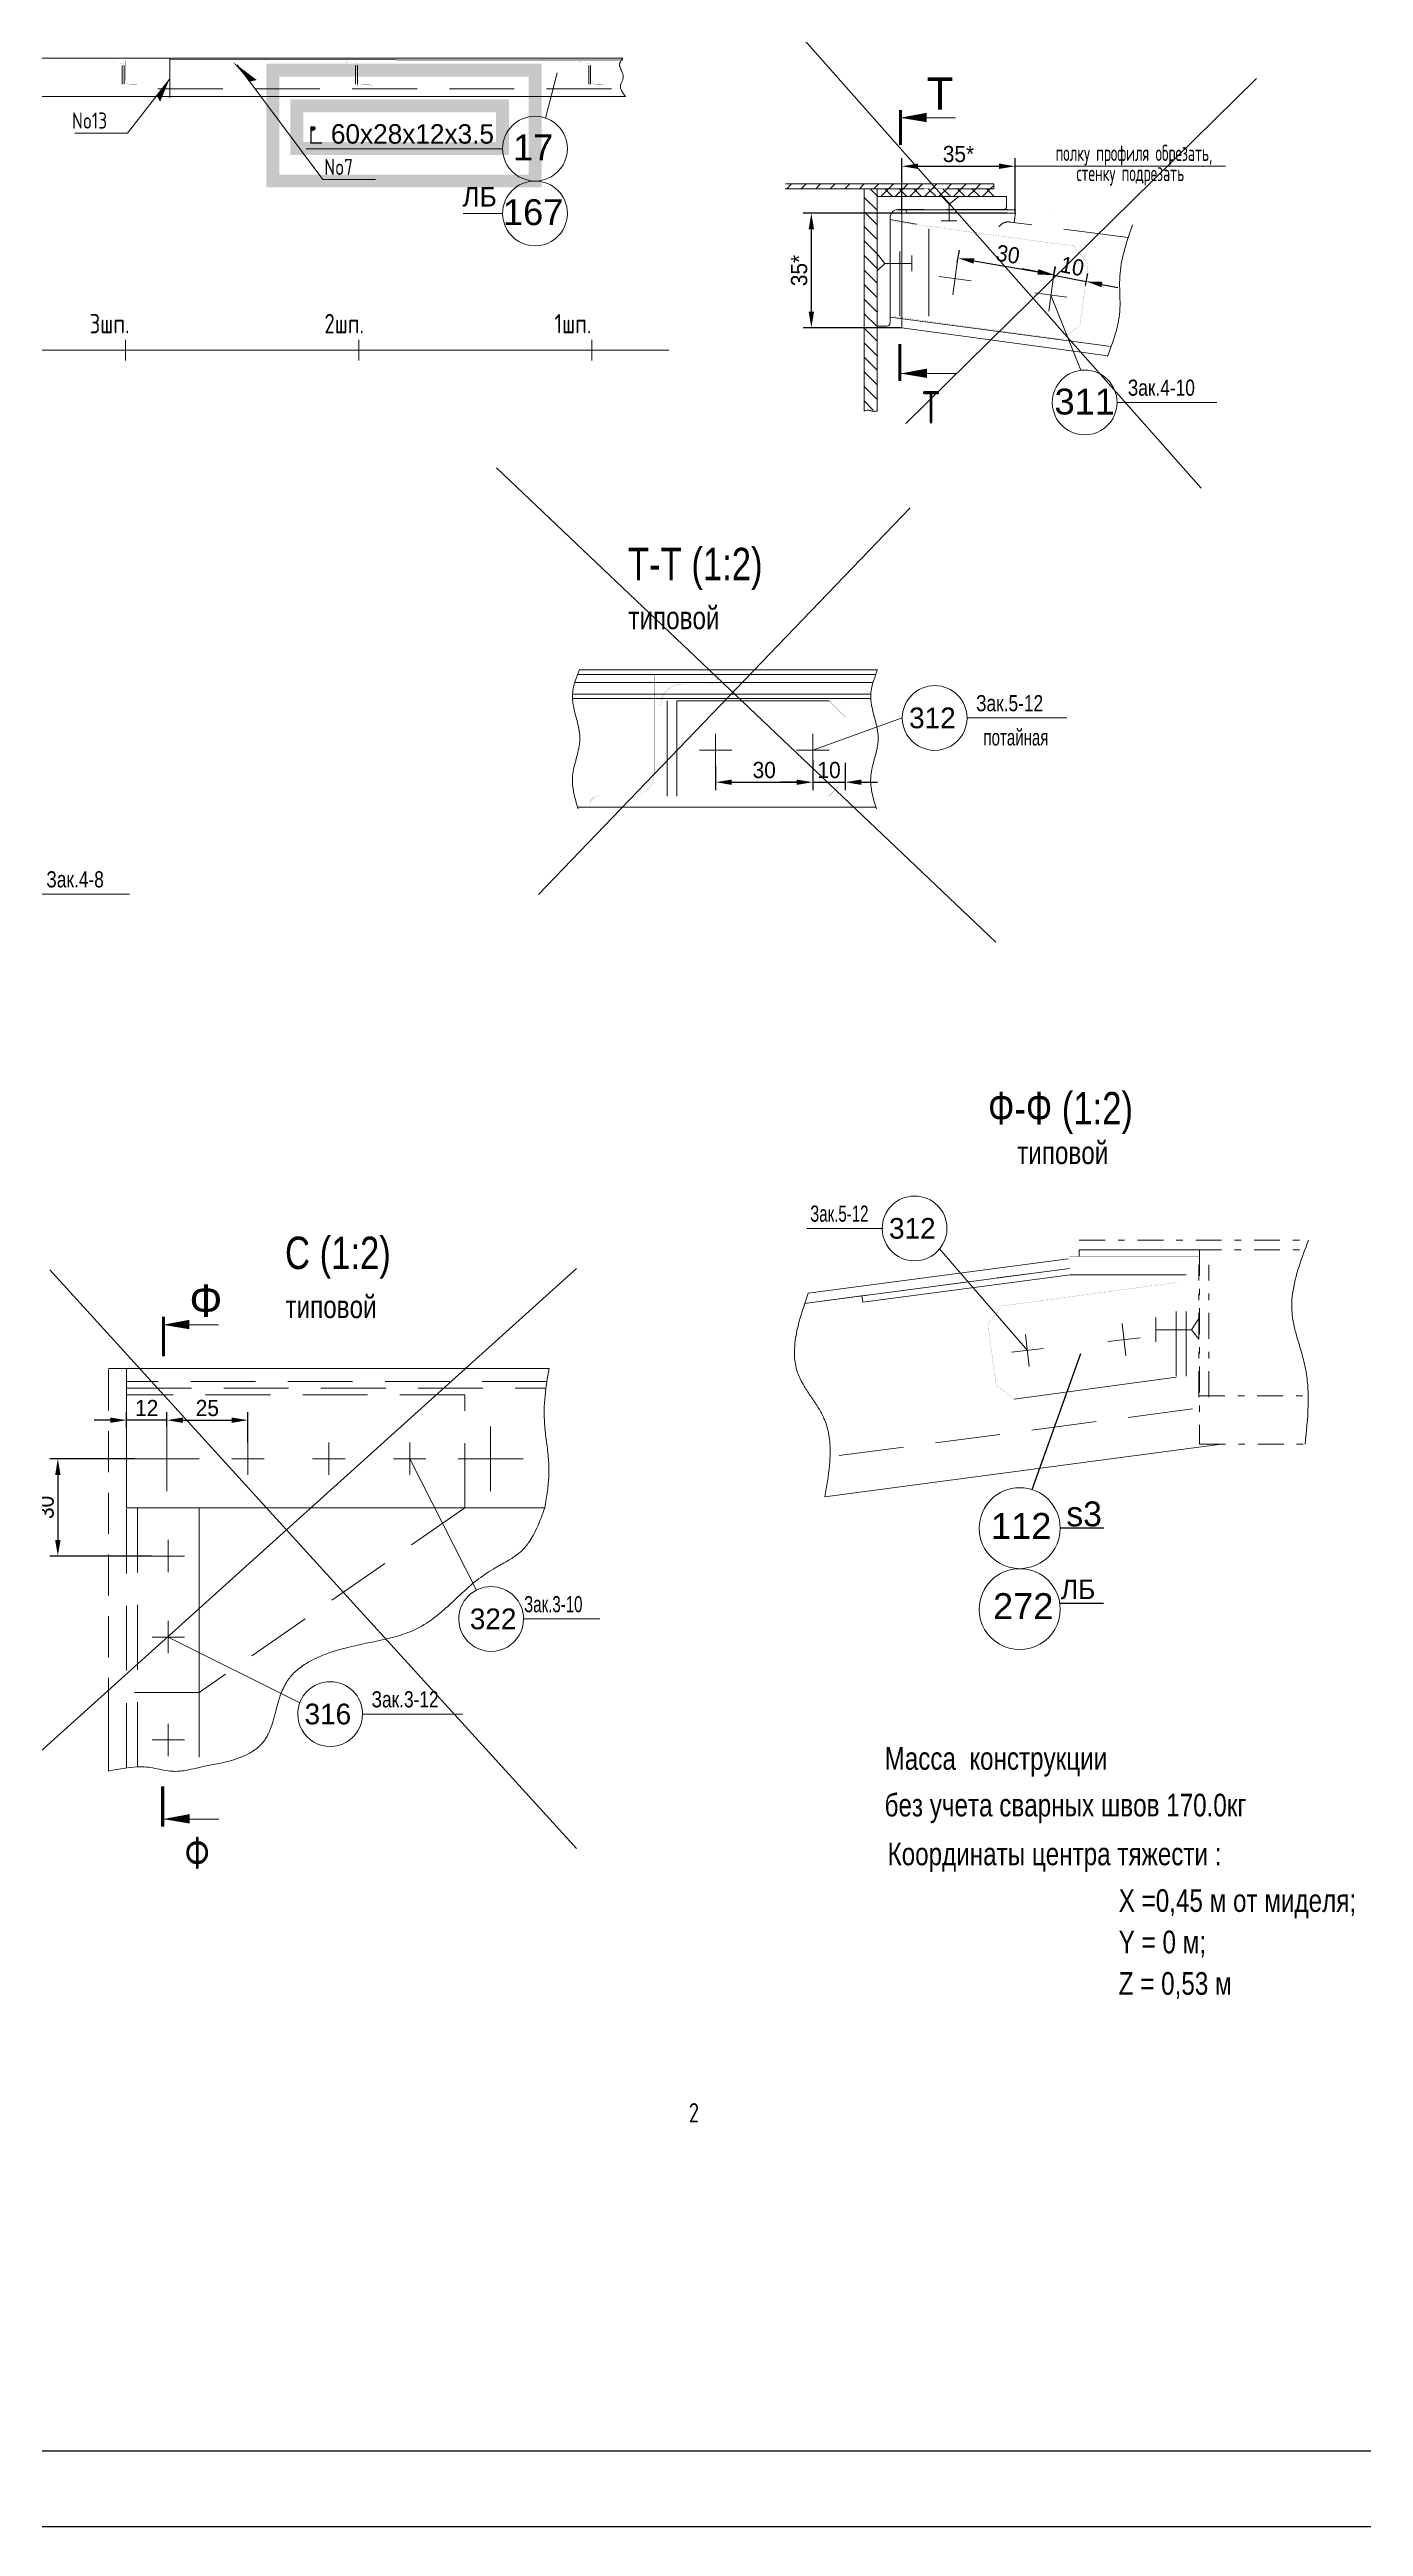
# Model space of a CAD drawing. Header units: millimetres. Extents: x 42007 to 66896, y -556 to 10827.
# Drawn here: x 51484 to 53512, y -556 to 3268 of the extents above; entities that cross this region are included whole.
import ezdxf
from ezdxf.enums import TextEntityAlignment as Align

# ---------------------------------------------------------------- set-up
doc = ezdxf.new("R2010")
doc.units = ezdxf.units.MM
for name, pattern in [('K5LT32769', [0]), ('K5LT32770', [0]), ('K5LT32775', [0]), ('K5LT32781', [90, 40, -20, 10, -20]), ('K5LT32782', [150, 100, -50]), ('K5LT32785', [95.25, 63.5, -31.75]), ('K5LT32786', [25.318241, 20.818241, -1.5, 1.5, -1.5]), ('K5LT32801', [300, 200, -100]), ('K5LT_BASIC', [0])]:
    doc.linetypes.add(name, pattern=pattern)
doc.layers.get('Defpoints').update_dxf_attribs({"color": 250})
doc.layers.add('pen_7', color=1, linetype='Continuous')
doc.styles.add('KTEXTSTYLE', font='GOST_AU.SHX', dxfattribs={"width": 0.96, "height": 5})
doc.styles.add('style5', font='arial.ttf', dxfattribs={"height": 3})
doc.dimstyles.new('ISO-10', dxfattribs={"dimscale": 10, "dimtxt": 2.5, "dimasz": 2.5, "dimexe": 1.25, "dimexo": 0, "dimtad": 1, "dimdec": 0, "dimtxsty": 'Standard', "dimcen": 2.5, "dimclrd": 7, "dimclre": 7, "dimclrt": 6, "dimadec": 0, "dimazin": 0, "dimtfac": 1, "dimtdec": 0, "dimtmove": 0, "dimatfit": 3, "dimfxl": 0, "dimarcsym": 0})

# ---------------------------------------------------------------- blocks, each defined once
blk = doc.blocks.new('*D113')
at = {"color": 7, "lineweight": -2, "transparency": 16777216}
for p, q in [((51577.6, 1151.6), (51552.6, 1151.6)), ((51602.6, 1139.3), (51602.6, 1164.1)), ((51664.8, 1151.6), (51602.6, 1151.6)), ((51664.8, 1142.1), (51664.8, 1164.1)), ((51689.8, 1151.6), (51714.8, 1151.6))]:
    blk.add_line(p, q, dxfattribs=at)
at = {"color": 7, "transparency": 16777216}
for points in [[(51577.6, 1155.7), (51577.6, 1147.4), (51602.6, 1151.6)], [(51689.8, 1155.7), (51689.8, 1147.4), (51664.8, 1151.6)]]:
    blk.add_solid(points, dxfattribs=at)
at = {"layer": 'Defpoints', "color": 0, "transparency": 16777216}
for p in [(51602.6, 1151.6), (51602.6, 1139.3), (51664.8, 1142.1)]:
    blk.add_point(p, dxfattribs=at)
at = {"color": 6, "transparency": 16777216, "insert": (51633.7, 1170.3), "char_height": 25, "attachment_point": 5}
blk.add_mtext('\\H25.0;\\W0.965;\\Q0;\\H25.0;\\W0.965;\\Q0;\\Q0;12', dxfattribs=at)
blk = doc.blocks.new('*D114')
at = {"color": 7, "lineweight": -2, "transparency": 16777216}
for p, q in [((51664.8, 1151.6), (51664.8, 1164.1)), ((51689.8, 1151.6), (51764.9, 1151.6)), ((51789.9, 1117.1), (51789.9, 1164.1))]:
    blk.add_line(p, q, dxfattribs=at)
at = {"color": 7, "transparency": 16777216}
for points in [[(51689.8, 1155.7), (51689.8, 1147.4), (51664.8, 1151.6)], [(51764.9, 1155.7), (51764.9, 1147.4), (51789.9, 1151.6)]]:
    blk.add_solid(points, dxfattribs=at)
at = {"layer": 'Defpoints', "color": 0, "transparency": 16777216}
for p in [(51664.8, 1151.6), (51789.9, 1151.6), (51789.9, 1117.1)]:
    blk.add_point(p, dxfattribs=at)
at = {"color": 6, "transparency": 16777216, "insert": (51727.3, 1170.3), "char_height": 25, "attachment_point": 5}
blk.add_mtext('\\H25.0;\\W0.965;\\Q0;\\H25.0;\\W0.965;\\Q0;\\Q0;25', dxfattribs=at)
blk = doc.blocks.new('*D115')
at = {"color": 7, "lineweight": -2, "transparency": 16777216}
for p, q in [((51614.8, 1092.1), (51484, 1092.1)), ((51496.5, 1067.1), (51496.5, 966.7)), ((51642, 941.7), (51484, 941.7))]:
    blk.add_line(p, q, dxfattribs=at)
at = {"color": 7, "transparency": 16777216}
for points in [[(51492.4, 1067.1), (51500.7, 1067.1), (51496.5, 1092.1)], [(51492.4, 966.7), (51500.7, 966.7), (51496.5, 941.7)]]:
    blk.add_solid(points, dxfattribs=at)
at = {"layer": 'Defpoints', "color": 0, "transparency": 16777216}
for p in [(51614.8, 1092.1), (51496.5, 941.7), (51642, 941.7)]:
    blk.add_point(p, dxfattribs=at)
at = {"color": 6, "transparency": 16777216, "insert": (51477.8, 1016.9), "char_height": 25, "attachment_point": 5, "rotation": 90}
blk.add_mtext('\\H25.0;\\W0.965;\\Q0;\\H25.0;\\W0.965;\\Q0;\\Q0;30', dxfattribs=at)
blk = doc.blocks.new('*D116')
at = {"color": 7, "lineweight": -2, "transparency": 16777216}
for p, q in [((52884.9, 2938.7), (52888.2, 2957.9)), ((52910.7, 2941.4), (53009.3, 2924.6)), ((53032.8, 2913.5), (53036, 2932.7))]:
    blk.add_line(p, q, dxfattribs=at)
at = {"color": 7, "transparency": 16777216}
for points in [[(52911.4, 2945.5), (52910, 2937.3), (52886.1, 2945.6)], [(53010, 2928.7), (53008.6, 2920.5), (53033.9, 2920.4)]]:
    blk.add_solid(points, dxfattribs=at)
at = {"layer": 'Defpoints', "color": 0, "transparency": 16777216}
for p in [(52884.9, 2938.7), (53032.8, 2913.5), (53033.9, 2920.4)]:
    blk.add_point(p, dxfattribs=at)
at = {"color": 6, "transparency": 16777216, "insert": (52963.2, 2951.5), "char_height": 25, "attachment_point": 5, "rotation": 350.3268}
blk.add_mtext('\\H25.0;\\W0.965;\\Q0;\\H25.0;\\W0.965;\\Q0;\\Q0;30', dxfattribs=at)
blk = doc.blocks.new('*D117')
at = {"color": 7, "lineweight": -2, "transparency": 16777216}
for p, q in [((53009.4, 2924.4), (52984.9, 2929.2)), ((53032.8, 2913.5), (53036.4, 2931.8)), ((53034, 2919.6), (53083.8, 2909.8)), ((53082.6, 2903.7), (53086.2, 2922.1)), ((53108.3, 2905), (53132.8, 2900.2))]:
    blk.add_line(p, q, dxfattribs=at)
at = {"color": 7, "transparency": 16777216}
for points in [[(53010.2, 2928.5), (53008.6, 2920.3), (53034, 2919.6)], [(53109.1, 2909.1), (53107.5, 2900.9), (53083.8, 2909.8)]]:
    blk.add_solid(points, dxfattribs=at)
at = {"layer": 'Defpoints', "color": 0, "transparency": 16777216}
for p in [(53032.8, 2913.5), (53083.8, 2909.8), (53082.6, 2903.7)]:
    blk.add_point(p, dxfattribs=at)
at = {"color": 6, "transparency": 16777216, "insert": (53062.5, 2933.1), "char_height": 25, "attachment_point": 5, "rotation": 348.9285}
blk.add_mtext('\\H25.0;\\W0.965;\\Q0;\\H25.0;\\W0.965;\\Q0;\\Q0;10', dxfattribs=at)
blk = doc.blocks.new('*D130')
at = {"color": 7, "lineweight": -2, "transparency": 16777216}
for p, q in [((52799.2, 3015.3), (52799.2, 3100.1)), ((52974.4, 3015.3), (52974.4, 3100.1)), ((52824.2, 3087.6), (52949.4, 3087.6))]:
    blk.add_line(p, q, dxfattribs=at)
at = {"color": 7, "transparency": 16777216}
for points in [[(52824.2, 3091.8), (52824.2, 3083.5), (52799.2, 3087.6)], [(52949.4, 3091.8), (52949.4, 3083.5), (52974.4, 3087.6)]]:
    blk.add_solid(points, dxfattribs=at)
at = {"layer": 'Defpoints', "color": 0, "transparency": 16777216}
for p in [(52974.4, 3087.6), (52799.2, 3015.3), (52974.4, 3015.3)]:
    blk.add_point(p, dxfattribs=at)
at = {"color": 6, "transparency": 16777216, "insert": (52886.8, 3106.4), "char_height": 25, "attachment_point": 5}
blk.add_mtext('\\H25.0;\\W0.965;\\Q0;\\H25.0;\\W0.965;\\Q0;\\Q0;35\\H25.0;\\W0.965;\\Q0;\\Q0;*', dxfattribs=at)
blk = doc.blocks.new('*D131')
at = {"color": 7, "lineweight": -2, "transparency": 16777216}
for p, q in [((52799.2, 3015.3), (52647.2, 3015.3)), ((52659.7, 2863), (52659.7, 2990.3)), ((52799.2, 2838), (52647.2, 2838))]:
    blk.add_line(p, q, dxfattribs=at)
at = {"color": 7, "transparency": 16777216}
for points in [[(52655.5, 2990.3), (52663.8, 2990.3), (52659.7, 3015.3)], [(52655.5, 2863), (52663.8, 2863), (52659.7, 2838)]]:
    blk.add_solid(points, dxfattribs=at)
at = {"layer": 'Defpoints', "color": 0, "transparency": 16777216}
for p in [(52659.7, 3015.3), (52799.2, 3015.3), (52799.2, 2838)]:
    blk.add_point(p, dxfattribs=at)
at = {"color": 6, "transparency": 16777216, "insert": (52640.9, 2926.6), "char_height": 25, "attachment_point": 5, "rotation": 90}
blk.add_mtext('\\H25.0;\\W0.965;\\Q0;\\H25.0;\\W0.965;\\Q0;\\Q0;35\\H25.0;\\W0.965;\\Q0;\\Q0;*', dxfattribs=at)
blk = doc.blocks.new('*D132')
at = {"color": 7, "lineweight": -2, "transparency": 16777216}
for p, q in [((52511.9, 2161.2), (52511.9, 2124.1)), ((52661.9, 2161.2), (52661.9, 2124.1)), ((52536.9, 2136.6), (52636.9, 2136.6))]:
    blk.add_line(p, q, dxfattribs=at)
at = {"color": 7, "transparency": 16777216}
for points in [[(52536.9, 2140.7), (52536.9, 2132.4), (52511.9, 2136.6)], [(52636.9, 2140.7), (52636.9, 2132.4), (52661.9, 2136.6)]]:
    blk.add_solid(points, dxfattribs=at)
at = {"layer": 'Defpoints', "color": 0, "transparency": 16777216}
for p in [(52511.9, 2161.2), (52661.9, 2161.2), (52661.9, 2136.6)]:
    blk.add_point(p, dxfattribs=at)
at = {"color": 6, "transparency": 16777216, "insert": (52586.9, 2155.3), "char_height": 25, "attachment_point": 5}
blk.add_mtext('\\H25.0;\\W0.965;\\Q0;\\H25.0;\\W0.965;\\Q0;\\Q0;30', dxfattribs=at)
blk = doc.blocks.new('*D133')
at = {"color": 7, "lineweight": -2, "transparency": 16777216}
for p, q in [((52661.9, 2171.2), (52661.9, 2124.1)), ((52712, 2166.5), (52712, 2124.1)), ((52636.9, 2136.6), (52611.9, 2136.6)), ((52661.9, 2136.6), (52712, 2136.6)), ((52737, 2136.6), (52762, 2136.6))]:
    blk.add_line(p, q, dxfattribs=at)
at = {"color": 7, "transparency": 16777216}
for points in [[(52636.9, 2140.7), (52636.9, 2132.4), (52661.9, 2136.6)], [(52737, 2140.7), (52737, 2132.4), (52712, 2136.6)]]:
    blk.add_solid(points, dxfattribs=at)
at = {"layer": 'Defpoints', "color": 0, "transparency": 16777216}
for p in [(52661.9, 2171.2), (52712, 2166.5), (52712, 2136.6)]:
    blk.add_point(p, dxfattribs=at)
at = {"color": 6, "transparency": 16777216, "insert": (52687, 2155.3), "char_height": 25, "attachment_point": 5}
blk.add_mtext('\\H25.0;\\W0.965;\\Q0;\\H25.0;\\W0.965;\\Q0;\\Q0;10', dxfattribs=at)

msp = doc.modelspace()

# ---------------------------------------------------------------- hatches: boundary and pattern name
for color, points in [(7, [(51649.245, 3197.272), (51654.339, 3187.124), (51669.267, 3222.797)]), (7, [(51792.521, 3218.31), (51803.617, 3220.721), (51766.745, 3248.705)]), (0, [(51891.584, 3144.177, 1), (51891.584, 3148.411), (51887.249, 3148.411), (51887.249, 3141.764)]), (7, [(52837.518, 3170.094), (52837.518, 3155.646), (52796.78, 3162.495)]), (7, [(52838, 2775.181), (52838, 2760.733), (52797.262, 2767.582)]), (7, [(51699.413, 1306.446), (51699.413, 1291.998), (51658.675, 1298.846)]), (7, [(51699.895, 543.313), (51699.895, 528.865), (51659.157, 535.714)])]:
    msp.add_hatch(color=color).paths.add_polyline_path(points)
h = msp.add_hatch()
h.set_pattern_fill('', style=0, pattern_type=0)
h.set_pattern_definition([(45, (50631.751, 3263.081), (-11.22532, 11.22532), [])])
h.paths.add_polyline_path([(52619.801, 3060.258), (52619.781, 3060.205), (52619.763, 3060.157), (52619.735, 3060.086), (52619.695, 3059.979), (52619.635, 3059.819), (52619.55, 3059.578), (52619.437, 3059.217), (52619.319, 3058.675), (52619.288, 3058.159), (52619.29, 3058.108), (52619.298, 3058.007), (52619.323, 3057.803), (52619.407, 3057.395), (52619.521, 3056.993), (52619.584, 3056.791), (52619.616, 3056.691), (52619.633, 3056.64), (52619.644, 3056.604), (52619.662, 3056.55), (52619.687, 3056.469), (52619.725, 3056.349), (52619.78, 3056.168), (52619.854, 3055.896), (52619.937, 3055.489), (52619.969, 3055.176), (52619.971, 3055.122), (52619.972, 3055.012), (52619.962, 3054.794), (52619.9, 3054.357), (52619.666, 3053.533), (52619.514, 3053.12), (52619.433, 3052.914), (52619.393, 3052.811), (52619.372, 3052.759), (52619.371, 3052.758), (52833.641, 3052.758), (52941.141, 3052.758), (52941.141, 3060.258), (52868.641, 3060.258)])
h = msp.add_hatch()
h.set_pattern_fill('', angle=90, style=0, pattern_type=0)
h.set_pattern_definition([(135, (50631.751, 3263.081), (-11.22532, -11.22532), [])])
edge = h.paths.add_edge_path()
edge.add_line((52741.141, 2711.09), (52744.909, 2711.09))
edge.add_line((52744.877, 2711.011), (52745.157, 2711.072))
edge.add_line((52745.157, 2711.072), (52746.453, 2711.231))
edge.add_line((52746.453, 2711.231), (52746.485, 2711.232))
edge.add_line((52746.485, 2711.232), (52746.548, 2711.234))
edge.add_line((52746.548, 2711.234), (52746.674, 2711.236))
edge.add_line((52746.674, 2711.236), (52746.925, 2711.232))
edge.add_line((52746.925, 2711.232), (52747.43, 2711.202))
edge.add_line((52747.43, 2711.202), (52748.253, 2711.09))
edge.add_line((52748.253, 2711.09), (52748.5, 2711.043))
edge.add_line((52748.48, 2711.09), (52761.141, 2711.09))
edge.add_line((52761.141, 2711.09), (52761.141, 2840.758))
edge.add_line((52761.141, 2840.758), (52761.141, 3040.758))
edge.add_line((52761.141, 3040.758), (52761.141, 3052.758))
edge.add_line((52761.141, 3052.758), (52741.141, 3052.758))
edge.add_line((52741.141, 3052.758), (52741.141, 2711.09))
h = msp.add_hatch()
h.set_pattern_fill('', style=0, pattern_type=0)
h.set_pattern_definition([(45, (50631.751, 3263.081), (-11.22532, 11.22532), []), (135, (50631.751, 3263.081), (-11.22532, -11.22532), [])])
h.paths.add_polyline_path([(52941.141, 3040.758), (52941.141, 3052.758), (52833.641, 3052.758), (52761.141, 3052.758), (52761.141, 3040.758), (52833.641, 3040.758)])

# ---------------------------------------------------------------- linework, layer by layer
at = {"color": 7, "linetype": 'K5LT32769', "lineweight": 18}
for p, q in [((48552.52, 3254.547), (51651.004, 3254.547)), ((51651.004, 3254.547), (52368.529, 3254.547)), ((51669.267, 3254.547), (51669.267, 3195.065)), ((51669.267, 3252.538), (51669.267, 3193.056)), ((51669.267, 3252.538), (52368.529, 3251.547)), ((51603.958, 3138.612), (51669.267, 3222.797)), ((51905.464, 3067.048), (51773.374, 3244.023)), ((52267.475, 3231.804), (52249.442, 3162.068)), ((48552.52, 3195.065), (51651.004, 3195.065)), ((51651.004, 3195.065), (52372.997, 3195.065)), ((51522.731, 3138.612), (51603.958, 3138.612)), ((52796.298, 3162.405), (52882.396, 3162.405)), ((51986.692, 3067.048), (51905.464, 3067.048)), ((52619.801, 3060.258), (52941.141, 3060.258)), ((52941.141, 3060.258), (52941.141, 3052.758)), ((52974.415, 3087.638), (53298.807, 3087.638)), ((52619.371, 3052.758), (52833.641, 3052.758)), ((52741.141, 2709.652), (52741.141, 3052.758)), ((52761.141, 2709.532), (52761.141, 3052.758)), ((52761.141, 2840.758), (52761.141, 3040.758)), ((52761.141, 3040.758), (52833.641, 3040.758)), ((52761.141, 3040.758), (52961.141, 3040.758)), ((52872.312, 3029.025), (52860.874, 3040.758)), ((52868.641, 3052.758), (52941.141, 3052.758)), ((52887.391, 3040.758), (52872.312, 3029.025)), ((52872.312, 3029.025), (52872.312, 3003.455)), ((52961.141, 3040.758), (52961.141, 3025.758)), ((52122.403, 3014.814), (52183.11, 3014.814)), ((52781.141, 3008.258), (52781.141, 2845.758)), ((52791.141, 3020.258), (52975.406, 3020.258)), ((52791.141, 3015.258), (52975.406, 3015.258)), ((52833.641, 3020.756), (52793.382, 3020.755)), ((52799.159, 3015.258), (52799.159, 2838.017)), ((52806.141, 3020.758), (52833.641, 3020.758)), ((52806.141, 3015.758), (52806.141, 3020.758)), ((52806.141, 3015.758), (52959.94, 3015.758)), ((52841.141, 2856.218), (52841.141, 2990.986)), ((52884.401, 3003.455), (52860.224, 3003.455)), ((52956.141, 3020.758), (52868.641, 3020.756)), ((52868.641, 3020.758), (52959.94, 3020.758)), ((52761.141, 2952.601), (52772.874, 2937.523)), ((52815.005, 2949.611), (52815.005, 2925.434)), ((52772.874, 2937.523), (52761.141, 2926.084)), ((52772.874, 2937.523), (52815.005, 2937.523)), ((52856.778, 2917.217), (52906.332, 2910.55)), ((52884.888, 2938.66), (52878.221, 2889.107)), ((53032.756, 2913.456), (53026.088, 2863.903)), ((53004.645, 2892.013), (53054.199, 2885.346)), ((53075.818, 2772.542), (53029.422, 2888.679)), ((52776.141, 2840.758), (52761.141, 2840.758)), ((53122.502, 2809.314), (52781.277, 2854.452)), ((53117.186, 2794.886), (52799.159, 2838.017)), ((51601.004, 2787.706), (51601.004, 2819.706)), ((51961.004, 2787.706), (51961.004, 2819.706)), ((52321.004, 2787.706), (52321.004, 2819.706)), ((52797.262, 2767.582), (52883.36, 2767.582)), ((53285.707, 2722.88), (53131.624, 2722.88)), ((52298.805, 2302.712), (52759.255, 2302.712)), ((52298.806, 2302.715), (52759.256, 2302.715)), ((52301.388, 2310.215), (52761.838, 2310.215)), ((52290.957, 2265.715), (52751.408, 2265.715)), ((52291.028, 2272.715), (52751.478, 2272.715)), ((52754.957, 2290.715), (52294.507, 2290.715)), ((52437.005, 2115.289), (52437.005, 2262.389)), ((52452.005, 2115.289), (52452.005, 2262.389)), ((52687.005, 2262.365), (52452.005, 2262.365)), ((52800.036, 2235.762), (52661.95, 2186.205)), ((53054.118, 2235.762), (52900.036, 2235.762)), ((52536.95, 2186.205), (52486.95, 2186.205)), ((52511.95, 2211.205), (52511.95, 2161.205)), ((52686.95, 2186.205), (52636.95, 2186.205)), ((52661.95, 2211.205), (52661.95, 2161.205)), ((52298.725, 2098.215), (52759.175, 2098.215)), ((51607.048, 1963.822), (51452.966, 1963.822)), ((52770.719, 1447.649), (52652.807, 1447.649)), ((52993.223, 1259.25), (52857.716, 1415.974)), ((53058.032, 1385.922), (52649.268, 1331.849)), ((52649.268, 1331.849), (53058.032, 1385.921)), ((52654.545, 1347.678), (53056.065, 1400.792)), ((53073.032, 1414.364), (53073.032, 1404.365)), ((53073.032, 1414.364), (53258.791, 1414.364)), ((52738.896, 1333.618), (52737.584, 1343.532)), ((52738.896, 1333.618), (53059.343, 1376.008)), ((53059.343, 1376.008), (53238.032, 1376.008)), ((53139.514, 1300.787), (53145.069, 1251.096)), ((53191.181, 1291.261), (53191.181, 1310.052)), ((53191.181, 1310.052), (53191.181, 1272.688)), ((53246.609, 1291.261), (53258.032, 1308.529)), ((53258.032, 1308.529), (53258.032, 1276.775)), ((51658.193, 1298.756), (51744.291, 1298.756)), ((53018.069, 1262.027), (52968.378, 1256.472)), ((52990.446, 1284.095), (52996.001, 1234.404)), ((53167.137, 1278.719), (53117.446, 1273.164)), ((53191.181, 1291.261), (53246.609, 1291.261)), ((53258.032, 1276.775), (53246.609, 1291.261)), ((51599.605, 1231.151), (51574.769, 1231.151)), ((52254.717, 1231.151), (51606.104, 1231.151)), ((52972.986, 1184.171), (53223.032, 1217.845)), ((51664.811, 1142.069), (51664.811, 1042.069)), ((51789.885, 1117.069), (51789.885, 1067.069)), ((51789.885, 1117.069), (51789.885, 1067.069)), ((51914.811, 1117.069), (51914.811, 1067.069)), ((51914.811, 1117.069), (51914.811, 1067.069)), ((52039.811, 1117.069), (52039.811, 1067.069)), ((52039.811, 1117.069), (52039.811, 1067.069)), ((52164.605, 1142.069), (52164.605, 1042.069)), ((53296.332, 1114.831), (52680.62, 1033.383)), ((51614.811, 1092.069), (51714.811, 1092.069)), ((51764.885, 1092.069), (51814.885, 1092.069)), ((51764.885, 1092.069), (51814.885, 1092.069)), ((51889.811, 1092.069), (51939.811, 1092.069)), ((51889.811, 1092.069), (51939.811, 1092.069)), ((52014.811, 1092.069), (52064.811, 1092.069)), ((52014.811, 1092.069), (52064.811, 1092.069)), ((52039.811, 1092.069), (52142.78, 889.253)), ((52114.605, 1092.069), (52214.605, 1092.069)), ((51602.584, 1016.151), (52248.21, 1016.151)), ((52248.21, 1016.151), (52124.605, 1016.151)), ((51666.988, 966.729), (51666.988, 916.729)), ((51641.988, 941.729), (51691.988, 941.729)), ((51666.988, 841.729), (51666.988, 791.729)), ((52333.327, 844.669), (52215.415, 844.669)), ((51641.988, 816.729), (51691.988, 816.729)), ((51870.078, 715.354), (51666.988, 816.729)), ((52120.969, 697.776), (51966.886, 697.776)), ((51641.988, 657.973), (51691.988, 657.973)), ((51666.988, 682.973), (51666.988, 632.973)), ((51658.675, 535.624), (51744.773, 535.624))]:
    msp.add_line(p, q, dxfattribs=at)
at = {"color": 1}
for p, q in [((52649.691, 3281.839), (53261.584, 2590.517)), ((53346.896, 3223.003), (52805.606, 2690.538)), ((52173.856, 2622.141), (52944.606, 1889.635)), ((52812.225, 2560.364), (52238.575, 1963.18)), ((52297.106, 1385.619), (51423.137, 598.064)), ((51484.02, 1383.655), (52297.106, 490.045))]:
    msp.add_line(p, q, dxfattribs=at)
at = {"color": 7, "linetype": 'K5LT32782', "lineweight": 18}
for p, q in [((51596.004, 3214.323), (51596.004, 3243.07)), ((51599.004, 3214.323), (51599.004, 3243.07)), ((51956.004, 3214.323), (51956.004, 3243.07)), ((51959.004, 3214.323), (51959.004, 3243.07)), ((52316.004, 3214.323), (52316.004, 3243.07)), ((52319.004, 3214.323), (52319.004, 3243.07)), ((51651.004, 3207.065), (52365.435, 3207.065)), ((52796.141, 2856.218), (52796.141, 3002.568)), ((53148.57, 2977.349), (52967.177, 3001.417)), ((52972.681, 3000.687), (52974.647, 3015.554)), ((52649.268, 1331.849), (53043.032, 1383.937)), ((53223.032, 1219.415), (53223.032, 1366.515)), ((53238.032, 1219.415), (53238.032, 1366.515)), ((51599.605, 1231.151), (52124.605, 1231.151)), ((52251.574, 1211.151), (51602.584, 1211.151)), ((51602.584, 1201.151), (52250.168, 1201.151)), ((52124.605, 1190.688), (51602.584, 1190.688)), ((52124.605, 1016.151), (52124.605, 1190.688)), ((53248.032, 1168.965), (52688.478, 1094.945)), ((52124.605, 1016.151), (51714.605, 731.151)), ((51714.605, 731.151), (51574.605, 731.151)), ((51574.605, 609.689), (51574.605, 731.151)), ((51714.605, 731.151), (51714.604, 615.524))]:
    msp.add_line(p, q, dxfattribs=at)
at = {"color": 0}
for p, q in [((51880.084, 3114.666), (52183.11, 3114.811)), ((53000.36, 1044.339), (53075.467, 1254.572)), ((53111.296, 984.814), (53043.807, 984.814)), ((53110.679, 868.577), (53043.189, 868.577))]:
    msp.add_line(p, q, dxfattribs=at)
at = {"color": 7, "linetype": 'K5LT32801', "lineweight": 18}
msp.add_line((52781.141, 3005.358), (52821.953, 2998.402), dxfattribs=at)
at = {"color": 7, "linetype": 'K5LT32770', "lineweight": 18}
for p, q in [((45977.521, 2803.706), (52439.59, 2803.706)), ((51602.584, 1016.151), (51602.584, 1231.151)), ((51714.605, 731.151), (51714.605, 1016.151))]:
    msp.add_line(p, q, dxfattribs=at)
at = {"color": 7, "linetype": 'K5LT32781', "lineweight": 18}
for p, q in [((53073.032, 1429.364), (53426.994, 1429.364)), ((53073.032, 1414.364), (53421.33, 1414.364)), ((53258.032, 1187.063), (53258.032, 1391.676)), ((53258.791, 1414.364), (53258.791, 1114.364)), ((53273.032, 1187.063), (53273.032, 1391.676)), ((53258.032, 1189.364), (53426.583, 1189.364)), ((53258.791, 1114.364), (53421.928, 1114.364))]:
    msp.add_line(p, q, dxfattribs=at)
at = {"color": 7, "linetype": 'K5LT32785', "lineweight": 0}
msp.add_line((51574.605, 1229.893), (51574.605, 609.689), dxfattribs=at)
at = {"color": 2}
for points in [[(42007.102, -556.488), (66124.1, -556.488), (66124.1, 6894.349), (42007.102, 6894.349)], [(42239.188, -439.554), (65841.366, -439.554), (65841.366, 6859.821), (42239.188, 6859.821)]]:
    msp.add_lwpolyline(points, close=True, dxfattribs=at)
at = {"color": 7, "linetype": 'K5LT32769', "const_width": 0.18}
msp.add_lwpolyline([(43026.651, 5996.745), (55636.651, 5996.745), (55636.651, 56.745), (43026.651, 56.745)], close=True, dxfattribs=at)
at = {"color": 1, "linetype": 'K5LT32775', "true_color": 0xff0000, "const_width": 0.18}
msp.add_lwpolyline([(55586.651, 106.745), (43226.651, 106.745), (43226.651, 5946.745), (55586.651, 5946.745)], close=True, dxfattribs=at)
at = {"color": 7, "linetype": 'K5LT32786', "const_width": 0.18}
for points in [[(51601.004, 3250.018), (51601.004, 3219.785), (51601.498, 3217.32), (51602.908, 3215.229), (51605.015, 3213.833), (51607.504, 3213.342), (51618.004, 3213.342), (51619.504, 3212.944), (51620.601, 3211.855), (51621.004, 3210.368), (51599.004, 3210.368), (51599.004, 3240.601), (51598.51, 3243.067), (51597.099, 3245.157), (51594.992, 3246.553), (51592.504, 3247.044), (51584.004, 3247.044), (51582.504, 3247.442), (51581.406, 3248.531), (51581.004, 3250.018), (51601.004, 3250.018)], [(51961.004, 3250.018), (51961.004, 3219.785), (51961.498, 3217.32), (51962.908, 3215.229), (51965.015, 3213.833), (51967.504, 3213.342), (51978.004, 3213.342), (51979.504, 3212.944), (51980.601, 3211.855), (51981.004, 3210.368), (51959.004, 3210.368), (51959.004, 3240.601), (51958.51, 3243.067), (51957.099, 3245.157), (51954.992, 3246.553), (51952.504, 3247.044), (51944.004, 3247.044), (51942.504, 3247.442), (51941.406, 3248.531), (51941.004, 3250.018), (51961.004, 3250.018)], [(52321.004, 3250.018), (52321.004, 3219.785), (52321.498, 3217.32), (52322.908, 3215.229), (52325.015, 3213.833), (52327.504, 3213.342), (52338.004, 3213.342), (52339.504, 3212.944), (52340.601, 3211.855), (52341.004, 3210.368), (52319.004, 3210.368), (52319.004, 3240.601), (52318.51, 3243.067), (52317.099, 3245.157), (52314.992, 3246.553), (52312.504, 3247.044), (52304.004, 3247.044), (52302.504, 3247.442), (52301.406, 3248.531), (52301.004, 3250.018), (52321.004, 3250.018)], [(53058.032, 1404.365), (53058.032, 1384.365), (53238.032, 1384.365), (53238.032, 1204.365), (53258.032, 1204.365), (53258.032, 1404.365), (53058.032, 1404.365)]]:
    msp.add_lwpolyline(points, dxfattribs=at)
at = {"color": 6, "const_width": 20}
for points in [[(51828.554, 3235.975), (52233.11, 3235.975), (52233.11, 3064.811), (51828.554, 3064.811)], [(51865.493, 3180.943), (52183.11, 3180.943), (52183.11, 3114.811), (51865.493, 3114.811)]]:
    msp.add_lwpolyline(points, close=True, dxfattribs=at)
at = {"color": 0}
for points, const_width in [([(52797.208, 3174.662), (52797.208, 3120.249)], 5), ([(51887.249, 3149.444), (51887.249, 3123.627), (51904.392, 3123.627)], 2), ([(52796.18, 2813.277), (52796.18, 2755.784)], 5), ([(51659.554, 1311.29), (51659.554, 1250.029)], 5), ([(51658.33, 586.329), (51658.33, 523.867)], 5)]:
    msp.add_lwpolyline(points, dxfattribs=dict(at, const_width=const_width))
at = {"color": 5, "linetype": 'K5LT_BASIC', "true_color": 0x0000ff, "const_width": 0.6}
for points in [[(52796.78, 3174.453), (52796.78, 3123.972)], [(52796.78, 2755.534), (52796.78, 2806.016)], [(51658.675, 1310.804), (51658.675, 1260.323)], [(51658.675, 523.666), (51658.675, 574.147)]]:
    msp.add_lwpolyline(points, dxfattribs=at)
at = {"color": 0}
msp.add_lwpolyline([(51887.249, 3149.444, 0, 0, 0), (51889.602, 3149.444, 0, 0, 0), (51889.602, 3149.444, 0, 0, 0), (51887.249, 3149.444, 0, 0, 0), (51887.249, 3149.444, 20, 20, 0)], format="xyseb", dxfattribs=at)
at = {"color": 0, "const_width": 2}
msp.add_lwpolyline([(51886.629, 3148.411), (51891.584, 3148.411, -1), (51891.584, 3144.177), (51886.726, 3141.473)], format="xyb", dxfattribs=at)
at = {"color": 7, "linetype": 'K5LT32769', "const_width": 0.18}
for points in [[(52868.641, 3060.258), (52941.141, 3060.258), (52941.141, 3052.758), (52833.641, 3052.758)], [(52833.641, 3040.758), (52761.141, 3040.758), (52761.141, 3052.758), (52833.641, 3052.758)], [(52868.641, 3052.758), (52941.141, 3052.758), (52941.141, 3040.758), (52833.641, 3040.758)], [(52417.005, 2303.393), (52417.005, 2148.693), (52414.532, 2136.076), (52407.486, 2125.38), (52396.941, 2118.233), (52384.505, 2115.723), (52332.005, 2115.723), (52324.505, 2113.685), (52319.014, 2108.115), (52317.005, 2100.507), (52427.005, 2100.507), (52427.005, 2255.207), (52429.478, 2267.824), (52436.524, 2278.52), (52447.068, 2285.667), (52459.505, 2288.176), (52502.005, 2288.176), (52509.505, 2290.215), (52514.996, 2295.785), (52517.005, 2303.393), (52417.005, 2303.393)], [(52452.005, 2115.265), (52687.005, 2115.265), (52712.005, 2140.265), (52712.005, 2237.365), (52687.005, 2262.365)], [(53223.032, 1364.152), (52953.676, 1327.894), (52932.229, 1299.781), (52944.881, 1205.611), (52972.986, 1184.171)]]:
    msp.add_lwpolyline(points, dxfattribs=at)
at = {"color": 7, "linetype": 'K5LT32782', "const_width": 0.18}
msp.add_lwpolyline([(52781.141, 3002.907), (53065.497, 2964.287), (53086.941, 2936.175), (53074.278, 2842.029), (53046.169, 2820.586), (52781.3, 2856.226), (52781.141, 3002.907)], dxfattribs=at)
at = {"color": 7, "linetype": 'K5LT32785', "const_width": 0.001}
for points in [[(52975.75, 3020.41), (52975.543, 3020.438), (53154.98, 2996.671)], [(52976.349, 3015.258), (53153.28, 2991.866)]]:
    msp.add_lwpolyline(points, dxfattribs=at)
at = {"color": 7, "linetype": 'K5LT32769', "lineweight": 18}
for centre, radius, start, end in [((52233.11, 3114.811), 50, 0, 179.999977), ((52233.11, 3114.811), 50, 179.999977, 0), ((52233.11, 3014.81), 50, 0, 179.999977), ((52956.141, 3025.758), 5, 270, 0), ((52233.11, 3014.81), 50, 179.999977, 0), ((52793.641, 3008.258), 12.5, 90, 180), ((52959.94, 3002.258), 18.5, 85.160797, 90), ((52959.94, 3002.258), 13.5, 85.160553, 90), ((52959.94, 3002.258), 13.5, 80.325601, 85.160531), ((52959.94, 3002.258), 18.5, 80.324962, 85.160769), ((52776.141, 2845.758), 5, 270, 0), ((53081.624, 2722.88), 50, 0, 179.999977), ((53081.624, 2722.88), 50, 179.999977, 0), ((52850.036, 2235.762), 50, 0, 179.999977), ((52850.036, 2235.762), 50, 179.999977, 0), ((52819.03, 1447.649), 50, 0, 179.999977), ((52819.03, 1447.649), 50, 179.999977, 0), ((52981.307, 984.814), 62.5, 0, 179.999977), ((52981.307, 984.814), 62.5, 179.999977, 0), ((52981.307, 859.814), 62.5, 0, 179.999977), ((52165.415, 844.669), 50, 0, 179.999977), ((52165.415, 844.669), 50, 179.999977, 0), ((52981.307, 859.814), 62.5, 179.999977, 0), ((51916.886, 697.776), 50, 0, 179.999977), ((51916.886, 697.776), 50, 179.999977, 0)]:
    msp.add_arc(centre, radius, start, end, dxfattribs=at)
at = {"color": 7, "linetype": 'K5LT32782', "lineweight": 18}
msp.add_arc((52963.919, 2984.276), 17.448, 79.240359, 146.641107, dxfattribs=at)
at = {"color": 7, "linetype": 'K5LT32769', "lineweight": 18}
for points, knots in [([(52372.997, 3195.065), (52370.727, 3198.044), (52367.69, 3201.607), (52365.64, 3206.327), (52365.13, 3208.074), (52364.894, 3209.54), (52364.847, 3210.851), (52364.956, 3212.091), (52365.232, 3213.382), (52365.734, 3214.946), (52366.578, 3216.97), (52367.678, 3219.337), (52368.67, 3221.749), (52369.212, 3223.752), (52369.383, 3225.27), (52369.36, 3226.504), (52369.188, 3227.822), (52368.814, 3229.375), (52368.127, 3231.359), (52367.035, 3233.843), (52365.669, 3236.674), (52364.473, 3239.443), (52363.799, 3241.725), (52363.569, 3243.376), (52363.563, 3244.579), (52363.691, 3245.609), (52363.935, 3246.637), (52364.331, 3247.78), (52364.967, 3249.164), (52366.31, 3251.498), (52367.615, 3253.283), (52368.529, 3254.547)], [0, 0, 0, 0, 5.44037157, 6.53570551, 7.35316818, 8.04098468, 8.6567834, 9.22814445, 9.81994572, 10.54438226, 11.57721166, 12.9590686, 14.28515685, 15.30695857, 15.91936224, 16.46756761, 17.07188341, 17.81999725, 18.75151373, 20.07616918, 21.7044237, 23.25498427, 24.39180106, 25.10083861, 25.63618205, 26.10920608, 26.584857, 27.14753005, 27.8390479, 28.76408195, 31, 31, 31, 31]), ([(53155.172, 2997.24), (53147.35, 2973.13), (53136.102, 2941.698), (53135.314, 2902.605), (53136.239, 2882.992), (53136.223, 2863.794), (53133.499, 2845.503), (53127.383, 2822.104), (53121.01, 2805.116), (53116.765, 2793.763)], [0, 0, 0, 0, 3.33542918, 4.18202952, 5.04599295, 5.87636669, 6.65725055, 7.43167509, 9, 9, 9, 9]), ([(52741.141, 2709.652), (52742.503, 2710.224), (52744.209, 2710.989), (52746.29, 2711.243), (52747.175, 2711.236), (52748.107, 2711.13), (52749.312, 2710.878), (52750.842, 2710.422), (52752.584, 2709.853), (52754.296, 2709.396), (52755.885, 2709.202), (52758.135, 2709.171), (52759.883, 2709.381), (52761.141, 2709.532)], [0, 0, 0, 0, 2.84369041, 3.46311486, 3.97187127, 4.52303479, 5.24363825, 6.30700318, 7.5550316, 8.72883714, 9.66602355, 10.58933783, 13, 13, 13, 13]), ([(52301.555, 2310.65), (52297.489, 2299.816), (52292.055, 2286.178), (52290.743, 2269.647), (52291.097, 2262.157), (52292.365, 2253.526), (52294.986, 2242.42), (52298.6, 2229.509), (52301.547, 2216.582), (52302.586, 2205.702), (52302.038, 2196.67), (52300.486, 2187.34), (52297.604, 2175.975), (52293.988, 2163.181), (52291.281, 2150.821), (52290.533, 2140.236), (52291.106, 2130.63), (52293.496, 2115.634), (52297.082, 2103.756), (52299.617, 2095.223)], [0, 0, 0, 0, 3.03201839, 3.6985974, 4.27577281, 4.96762688, 5.95155388, 7.22371275, 8.43586027, 9.37433136, 10.03789594, 10.77046714, 11.81698254, 13.06726, 14.21097821, 15.07863827, 15.80335241, 16.69456214, 19, 19, 19, 19]), ([(52762.005, 2310.65), (52757.939, 2299.816), (52752.505, 2286.178), (52751.193, 2269.647), (52751.547, 2262.157), (52752.815, 2253.526), (52755.436, 2242.42), (52759.05, 2229.509), (52761.997, 2216.582), (52763.036, 2205.702), (52762.488, 2196.67), (52760.936, 2187.34), (52758.054, 2175.975), (52754.438, 2163.181), (52751.731, 2150.821), (52750.984, 2140.236), (52751.556, 2130.63), (52753.946, 2115.634), (52757.532, 2103.756), (52760.067, 2095.223)], [0, 0, 0, 0, 3.03201839, 3.6985974, 4.27577281, 4.96762688, 5.95155388, 7.22371275, 8.43586027, 9.37433136, 10.03789594, 10.77046714, 11.81698254, 13.06726, 14.21097821, 15.07863827, 15.80335241, 16.69456214, 19, 19, 19, 19]), ([(53426.994, 1429.364), (53417.146, 1402.869), (53403.915, 1369.684), (53400.862, 1329.982), (53401.68, 1313.87), (53404.511, 1297.497), (53409.706, 1277.849), (53416.934, 1254.739), (53423.526, 1229.014), (53426.579, 1201.835), (53426.927, 1163.508), (53423.925, 1134.2), (53421.928, 1114.364)], [0, 0, 0, 0, 3.20611039, 3.89138593, 4.44263376, 5.00685066, 5.74718846, 6.71471797, 7.71710644, 8.71062668, 9.76776527, 12, 12, 12, 12]), ([(52654.545, 1347.678), (52646.538, 1322.565), (52635.061, 1291.479), (52633.219, 1254.958), (52634.25, 1241.667), (52636.441, 1230.851), (52639.624, 1221.239), (52644.154, 1211.568), (52651.093, 1199.726), (52660.617, 1185.779), (52670.975, 1170.442), (52678.743, 1156.233), (52683.441, 1143.456), (52686.416, 1131.441), (52688.322, 1117.684), (52688.93, 1100.834), (52687.262, 1072.274), (52683.32, 1049.405), (52680.62, 1033.383)], [0, 0, 0, 0, 4.37010182, 5.27142872, 5.9601856, 6.54354325, 7.07094933, 7.61108621, 8.28591998, 9.31206825, 10.37048219, 11.31086554, 11.94934982, 12.59055694, 13.33025556, 14.21524625, 15.34215465, 18, 18, 18, 18]), ([(52254.717, 1231.151), (52249.365, 1203.265), (52244.695, 1164.98), (52250.804, 1118.535), (52254.364, 1091.911), (52255.037, 1066.57), (52252.393, 1041.385), (52249.677, 1024.963), (52248.21, 1016.151)], [0, 0, 0, 0, 3.17119577, 4.20264633, 5.19341382, 6.15219963, 7.00845581, 8, 8, 8, 8]), ([(51714.604, 615.524), (51736.501, 619.954), (51764.087, 623.944), (51791.822, 636.909), (51800.903, 642.634), (51807.562, 648.085), (51812.732, 653.485), (51816.923, 659.057), (51820.657, 665.457), (51824.366, 673.622), (51828.398, 685.245), (51832.491, 700.521), (51836.9, 717.663), (51841.95, 732.778), (51847.437, 744.033), (51852.901, 752.197), (51858.898, 759.286), (51866.187, 766.201), (51875.208, 773.091), (51886.538, 780.032), (51901.068, 787.074), (51920.359, 794.31), (51946.923, 801.792), (51979.454, 808.515), (52013.277, 815.593), (52040.517, 824.32), (52060.269, 834.354), (52076.243, 845.248), (52095.2, 860.924), (52117.112, 881.614), (52141.864, 904.246), (52165.979, 920.622), (52186.795, 931.743), (52201.518, 940.716), (52211.914, 949.057), (52219.083, 956.797), (52225.137, 964.96), (52231.357, 975.373), (52239.542, 992.525), (52244.742, 1006.735), (52248.21, 1016.151)], [0, 0, 0, 0, 3.83590082, 4.60287032, 5.1726118, 5.64977818, 6.0570853, 6.43580565, 6.82835849, 7.30972817, 7.95249331, 8.90986122, 9.9875404, 10.95158356, 11.60267427, 12.10224377, 12.61179783, 13.1724782, 13.80082287, 14.53100529, 15.41954817, 16.53172671, 18.01648854, 20.08932626, 22.15652405, 23.87009004, 24.91375881, 25.89841589, 27.13942895, 29.07604334, 31.00422182, 32.80603756, 33.99862407, 35.00186082, 35.72143454, 36.247974, 36.78479905, 37.44006977, 38.29952954, 40, 40, 40, 40]), ([(51574.605, 609.689), (51591.593, 613.008), (51613.522, 617.898), (51639.973, 615.353), (51653.136, 612.628), (51666.149, 610.067), (51677.685, 609.139), (51688.208, 609.886), (51700.2, 611.894), (51709.108, 614.143), (51714.604, 615.524)], [0, 0, 0, 0, 3.72441695, 4.61968175, 5.61416141, 6.56970567, 7.42731366, 8.05578376, 8.79949868, 10, 10, 10, 10])]:
    msp.add_open_spline(points, degree=3, knots=knots, dxfattribs=at)
at = {"color": 7, "linetype": 'K5LT32782', "lineweight": 18}
for points, knots in [([(51602.667, 614.842), (51602.665, 615.923), (51602.586, 654.688), (51602.57, 693.46), (51602.584, 1016.151)], [0, 0, 0, 0, 0.02788148, 1, 1, 1, 1]), ([(51619.39, 616.336), (51619.389, 616.919), (51619.312, 655.186), (51619.296, 693.46), (51619.31, 1016.151)], [0, 0, 0, 0, 0.01522878, 1, 1, 1, 1])]:
    msp.add_open_spline(points, degree=3, knots=knots, dxfattribs=at)

# ---------------------------------------------------------------- texts
at = {"color": 7, "attachment_point": 1}
for s, insert, char_height, style in [('\\H3.5;\\W0.965;\\Q15;\\Q0;\\H50.00;Т', (52837.518, 3224.795), 2.4, 'style5'), ('\\H3.5;\\W0.965;\\Q15;\\Q0;\\H25.00;No13', (51518.395, 3170.618), 2.5, 'KTEXTSTYLE'), ('{\\H10x;\\W0.965;60x28x12x3.5}', (51917.969, 3152.522), 3, 'style5'), ('\\H3.5;\\W0.965;\\Q15;\\Q0;\\H25.00;No7', (51907.694, 3099.054), 2.5, 'KTEXTSTYLE'), ('\\H3.5;\\W0.965;\\Q15;\\Q0;\\W0.765;\\H25.00;полку профиля обрезать, ', (53036.644, 3120.71), 2.5, 'KTEXTSTYLE'), ('\\H3.5;\\W0.965;\\Q15;\\Q0;\\W0.765;\\H25.00;стенку подрезать', (53068.997, 3089.604), 2.5, 'KTEXTSTYLE'), ('\\H3.5;\\W0.965;\\Q15;\\Q0;\\H30.00;ЛБ', (52121.022, 3055.409), 3, 'style5'), ('{\\H12x;\\W0.965;3шп.}', (51545.585, 2859.631), 2.5, 'KTEXTSTYLE'), ('{\\H12x;\\W0.965;2шп.}', (51907.967, 2859.631), 2.5, 'KTEXTSTYLE'), ('{\\H12x;\\W0.965;1шп.}', (52263.204, 2859.631), 2.5, 'KTEXTSTYLE'), ('\\H3.5;\\W0.965;\\Q15;\\Q0;\\W0.765;\\H25.00;Зак.4-10', (53148.152, 2758.223), 3, 'style5'), ('\\H3.5;\\W0.965;\\Q15;\\Q0;\\W0.765;\\H50.00;Т-Т (1:2)', (52376.586, 2498.519), 2.4, 'style5'), ('\\H3.5;\\W0.965;\\Q15;\\Q0;\\W0.765;\\H35.00;типовой', (52377.248, 2407.821), 2.4, 'style5'), ('\\H3.5;\\W0.965;\\Q15;\\Q0;\\W0.765;\\H25.00;Зак.5-12', (52913.918, 2271.105), 3, 'style5'), ('\\H3.5;\\W0.965;\\Q15;\\Q0;\\W0.665;\\H25.00;потайная', (52925.285, 2218.339), 3, 'style5'), ('\\H3.5;\\W0.965;\\Q15;\\Q0;\\W0.765;\\H25.00;Зак.4-8', (51478.754, 1999.165), 3, 'style5'), ('\\H3.5;\\W0.965;\\Q15;\\Q0;\\W0.765;\\H50.00;Ф-Ф (1:2)', (52932.403, 1658.289), 2.4, 'style5'), ('\\H3.5;\\W0.965;\\Q15;\\Q0;\\W0.765;\\H35.00;типовой', (52977.408, 1582.055), 2.4, 'style5'), ('\\H3.5;\\W0.965;\\Q15;\\Q0;\\W0.665;\\H25.00;Зак.5-12', (52657.832, 1482.992), 3, 'style5'), ('\\H3.5;\\W0.965;\\Q15;\\Q0;\\W0.765;\\H50.00;С (1:2)', (51847.216, 1434.908), 2.4, 'style5'), ('\\H3.5;\\W0.965;\\Q15;\\Q0;\\H50.00;Ф', (51699.413, 1361.146), 2.4, 'style5'), ('\\H3.5;\\W0.965;\\Q15;\\Q0;\\W0.765;\\H35.00;типовой', (51847.878, 1344.21), 2.4, 'style5'), ('{\\H12.8x;\\W0.965;s3}', (53053.362, 1026.099), 3, 'style5'), ('\\H3.5;\\W0.965;\\Q15;\\Q0;\\W0.665;\\H25.00;Зак.3-10', (52216.319, 880.012), 3, 'style5'), ('\\H3.5;\\W0.965;\\Q15;\\Q0;\\H30.00;ЛБ', (53044.92, 905.325), 3, 'style5'), ('\\H3.5;\\W0.965;\\Q15;\\Q0;\\W0.765;\\H25.00;Зак.3-12', (51980.768, 733.119), 3, 'style5'), ('\\H3.5;\\W0.965;\\Q15;\\Q0;\\W0.765;\\H35.00;Масса  конструкции ', (52772.727, 646.811), 2.4, 'style5'), ('{\\H14.58x;\\W0.765;без учета сварных швов 170.0кг}', (52772.727, 574.811), 2.4, 'style5'), ('\\H3.5;\\W0.965;\\Q15;\\Q0;\\W0.765;\\H35.00;Координаты центра тяжести :', (52777.303, 499.406), 2.4, 'style5'), ('{\\H14.58x;\\W0.765;X =0,45 м от миделя;}', (53134.128, 427.406), 2.4, 'style5'), ('\\H3.5;\\W0.965;\\Q15;\\Q0;\\W0.765;\\H35.00;Y = 0 м; ', (53134.128, 363.406), 2.4, 'style5'), ('\\H3.5;\\W0.965;\\Q15;\\Q0;\\W0.765;\\H35.00;Z = 0,53 м', (53134.128, 299.406), 2.4, 'style5'), ('\\H3.5;\\W0.965;\\Q15;\\Q0;\\H30.00;{\\c16711935;2}', (52470.368, 97.225), 3, 'KTEXTSTYLE')]:
    msp.add_mtext(s, dxfattribs=dict(at, insert=insert, char_height=char_height, style=style))
at = {"color": 7, "char_height": 2.5, "attachment_point": 1, "rotation": 359.99983, "style": 'KTEXTSTYLE'}
for s, insert in [('\\H3.5;\\W0.965;\\Q15;\\Q0;\\H50.00;Т', (52830.575, 2740.281)), ('\\H3.5;\\W0.965;\\Q15;\\Q0;\\H50.00;Ф', (51692.47, 508.413))]:
    msp.add_mtext(s, dxfattribs=dict(at, insert=insert))
at = {"layer": 'pen_7', "color": 2, "linetype": 'Continuous', "style": 'style5'}
for s, p in [('17', (52230.271, 3116.718)), ('167', (52230.271, 3016.718)), ('311', (53081.625, 2724.288)), ('112', (52983.59, 988.236)), ('272', (52986.698, 864.495))]:
    msp.add_text(s, height=40, dxfattribs=at).set_placement(p, align=Align.MIDDLE_CENTER)
at = {"layer": 'pen_7', "color": 2, "linetype": 'Continuous', "char_height": 40, "attachment_point": 1, "style": 'style5'}
for s, insert in [('\\H3.5;\\W0.965;\\Q15;\\Q0;\\H32.00;312', (52810.522, 2251.906)), ('\\H3.5;\\W0.965;\\Q15;\\Q0;\\H32.00;312', (52779.516, 1463.793)), ('\\H3.5;\\W0.965;\\Q15;\\Q0;\\H32.00;322', (52132.449, 860.813)), ('\\H3.5;\\W0.965;\\Q15;\\Q0;\\H32.00;316', (51877.373, 713.92))]:
    msp.add_mtext(s, dxfattribs=dict(at, insert=insert))

# ---------------------------------------------------------------- dimensions: what is measured, and where the dimension line sits
at = {"color": 4}
for base, p1, p2, text, picture, middle in [((52974.415, 3087.638), (52799.159, 3015.258), (52974.415, 3015.258), '\\H25.0;\\W0.965;\\Q0;\\H25.0;\\W0.965;\\Q0;\\Q0;35\\H25.0;\\W0.965;\\Q0;\\Q0;*', '*D130', (52886.787, 3087.638)), ((52661.95, 2136.552), (52511.95, 2161.205), (52661.95, 2161.205), '\\H25.0;\\W0.965;\\Q0;\\H25.0;\\W0.965;\\Q0;\\Q0;30', '*D132', (52586.95, 2136.552)), ((52712.005, 2136.552), (52661.95, 2171.209), (52712.005, 2166.461), '\\H25.0;\\W0.965;\\Q0;\\H25.0;\\W0.965;\\Q0;\\Q0;10', '*D133', (52686.977, 2136.552)), ((51602.584, 1151.559), (51664.811, 1142.069), (51602.584, 1139.34), '\\H25.0;\\W0.965;\\Q0;\\H25.0;\\W0.965;\\Q0;\\Q0;12', '*D113', (51633.697, 1151.559)), ((51789.885, 1151.559), (51664.811, 1151.559), (51789.885, 1117.069), '\\H25.0;\\W0.965;\\Q0;\\H25.0;\\W0.965;\\Q0;\\Q0;25', '*D114', (51727.348, 1151.559))]:
    dim = msp.add_linear_dim(base=base, p1=p1, p2=p2, text=text, dimstyle='ISO-10', override={"dimfxl": 1.25}, dxfattribs=at)
    dim.commit()
    dim.dimension.update_dxf_attribs({"geometry": picture, "text_midpoint": middle, "dimtype": 160})
for base, p1, p2, angle, text, picture, middle, dimtype in [((52659.664, 3015.258), (52799.159, 2838.017), (52799.159, 3015.258), 90, '\\H25.0;\\W0.965;\\Q0;\\H25.0;\\W0.965;\\Q0;\\Q0;35\\H25.0;\\W0.965;\\Q0;\\Q0;*', '*D131', (52659.664, 2926.637), 160), ((53033.938, 2920.391), (52884.888, 2938.66), (53032.756, 2913.456), 350.326777, '\\H25.0;\\W0.965;\\Q0;\\H25.0;\\W0.965;\\Q0;\\Q0;30', '*D116', (52960.004, 2932.993), 161), ((53083.77, 2909.821), (53032.756, 2913.456), (53082.574, 2903.708), 348.92853, '\\H25.0;\\W0.965;\\Q0;\\H25.0;\\W0.965;\\Q0;\\Q0;10', '*D117', (53058.861, 2914.695), 161), ((51496.536, 941.729), (51614.811, 1092.069), (51641.988, 941.729), 90, '\\H25.0;\\W0.965;\\Q0;\\H25.0;\\W0.965;\\Q0;\\Q0;30', '*D115', (51496.536, 1016.899), 160)]:
    dim = msp.add_linear_dim(base=base, p1=p1, p2=p2, angle=angle, text=text, dimstyle='ISO-10', override={"dimfxl": 1.25}, dxfattribs=at)
    dim.commit()
    dim.dimension.update_dxf_attribs({"geometry": picture, "text_midpoint": middle, "dimtype": dimtype})

doc.saveas('drawing.dxf')
